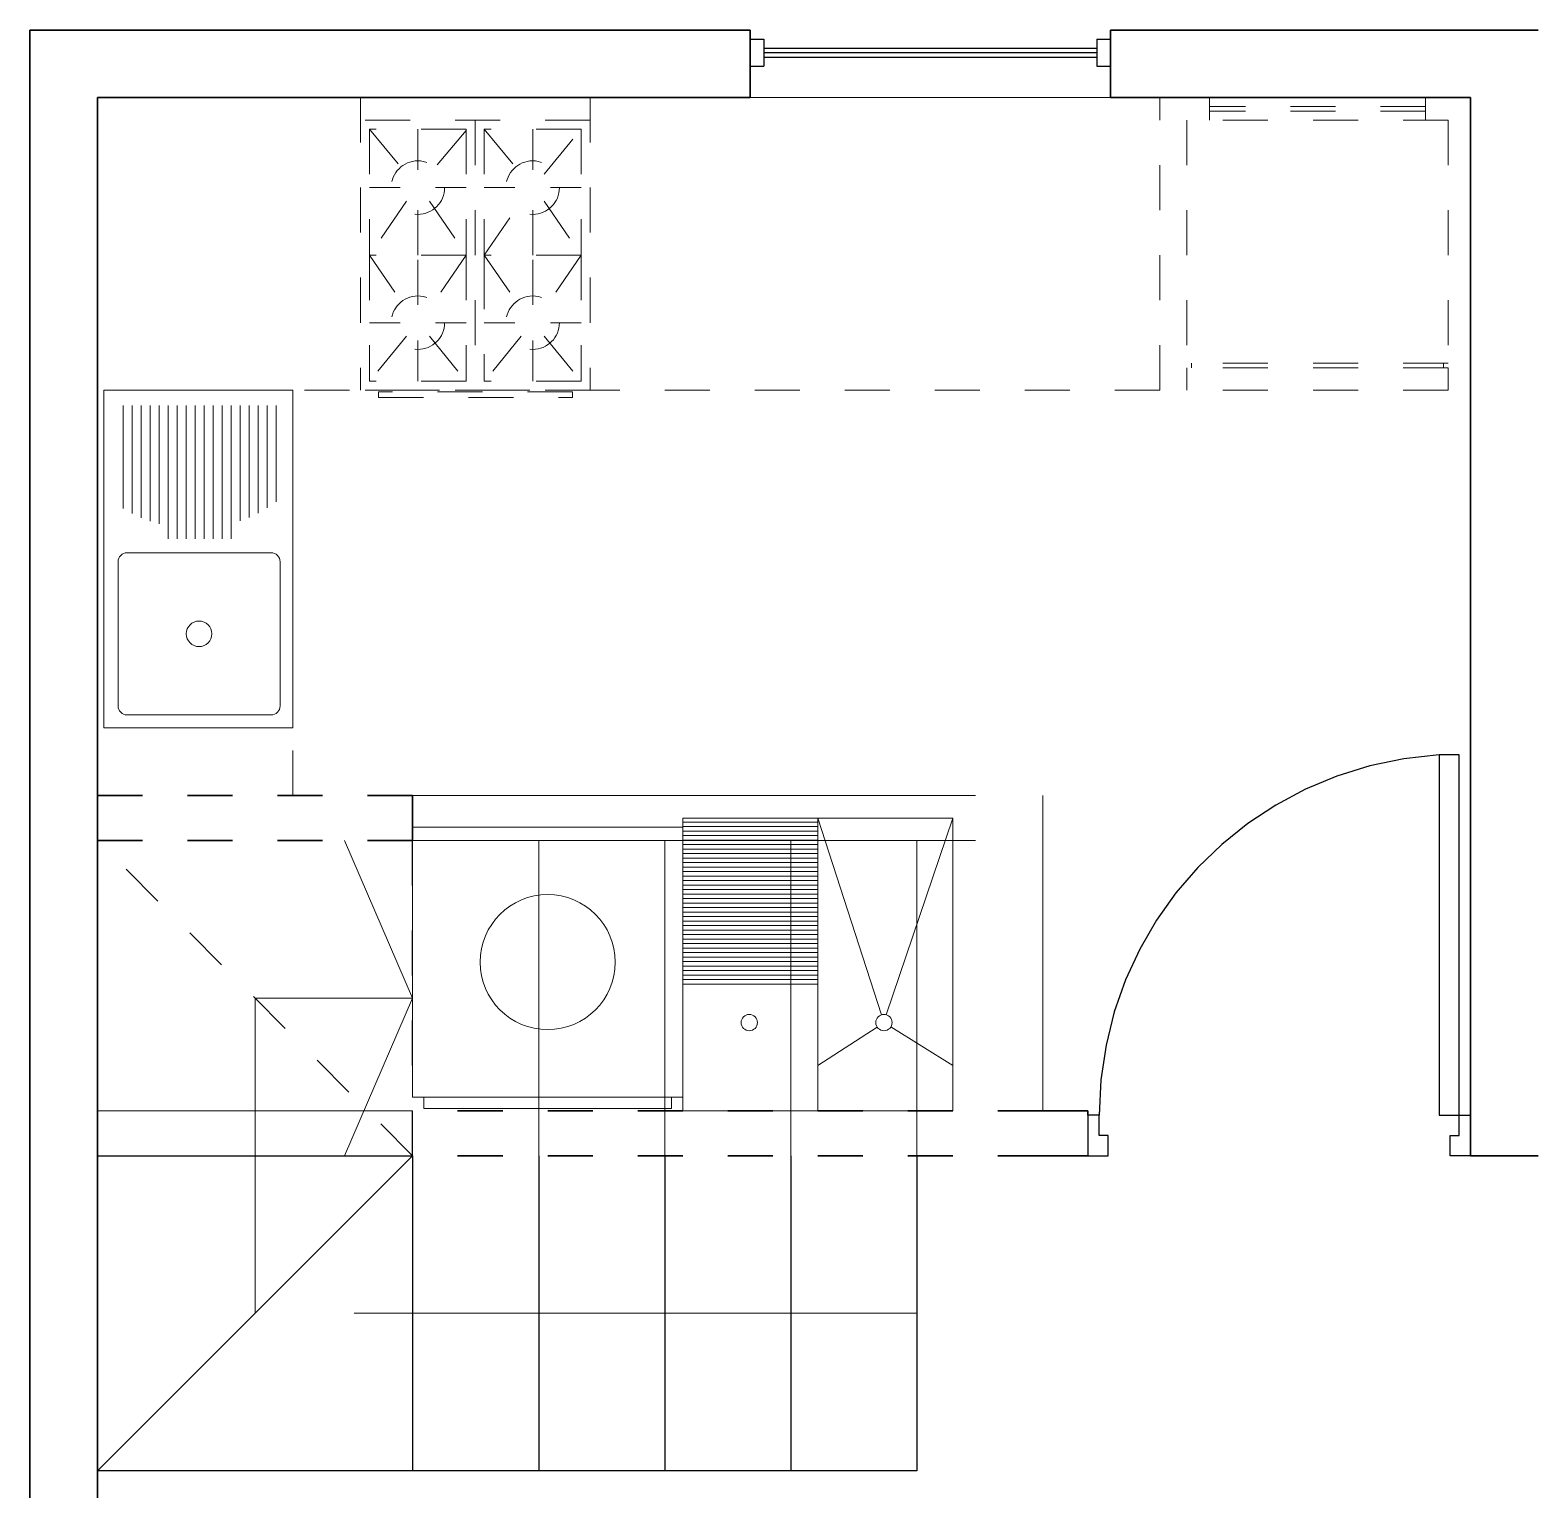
# Model space of a CAD drawing. Header units: metres. Extents: x -43.54 to -36.99, y -323.24 to -313.32.
# Drawn here: x -43.543 to -40.211, y -316.567 to -313.324 of the extents above; entities that cross this region are included whole.
import ezdxf

# ---------------------------------------------------------------- set-up
doc = ezdxf.new("R2010")
doc.units = ezdxf.units.M
doc.header["$LTSCALE"] = 5
doc.header["$MEASUREMENT"] = 0
doc.linetypes.add('DASHDOT', pattern=[1, 0.5, -0.25, 0, -0.25])
doc.linetypes.add('HIDDEN', pattern=[0.375, 0.25, -0.125])
doc.layers.get('0').update_dxf_attribs({"color": 30})
for name, color, linetype, lineweight in [('A-DOOR-FULL', 4, 'Continuous', 25), ('A-FLOR-OVHD', 3, 'HIDDEN', 18), ('A-FLOR-STRS', 4, 'Continuous', 25), ('A-FURN', 8, 'Continuous', 18), ('A-GLAZ-FULL', 4, 'Continuous', 25), ('A-WALL-FULL-EXTR', 7, 'Continuous', 35), ('A-WALL-FULL-INTR', 7, 'Continuous', 35)]:
    doc.layers.add(name, color=color, linetype=linetype, lineweight=lineweight)

# ---------------------------------------------------------------- blocks, each defined once
blk = doc.blocks.new('LAVADORA-PL')
for p, q in [((0, 0), (0, 0.6)), ((0, 0.6), (0.6, 0.6)), ((0.6, 0.6), (0.6, 0)), ((0.625, 0.575), (0.625, 0.025)), ((0.6, 0), (0, 0))]:
    blk.add_line(p, q)
for points in [[(0.6, 0.575), (0.625, 0.575)], [(0.6, 0.025), (0.625, 0.025)]]:
    blk.add_lwpolyline(points)
blk.add_circle((0.3, 0.3), 0.15)
blk = doc.blocks.new('DOOR-80')
for points in [[(-0.07, 0.89), (-0.07, 0.09), (-0.025, 0.09), (-0.025, 0.89), (-0.07, 0.89)], [(-0.825, 0.09), (-0.85, 0.09), (-0.85, 0), (-0.805, 0), (-0.805, 0.045), (-0.825, 0.045), (-0.825, 0.09)], [(-0.025, 0.09), (0, 0.09), (0, 0), (-0.045, 0), (-0.045, 0.045), (-0.025, 0.045), (-0.025, 0.09)]]:
    blk.add_lwpolyline(points)
at = {"linetype": 'HIDDEN'}
blk.add_arc((-0.0227, 0.0891), 0.8023, 93.3811, 179.9341, dxfattribs=at)

msp = doc.modelspace()

# ---------------------------------------------------------------- linework, layer by layer
msp.add_line((-40.3433, -315.8245), (-40.3433, -315.8245))
at = {"layer": 'A-FLOR-OVHD'}
for p, q in [((-41.9433, -313.4745), (-41.1433, -313.4745)), ((-42.6933, -315.0245), (-41.2933, -315.0245)), ((-41.2933, -315.0245), (-41.2933, -315.1245)), ((-42.6933, -315.1245), (-41.2933, -315.1245)), ((-42.4133, -315.8245), (-42.4133, -315.1245)), ((-42.1333, -315.8245), (-42.1333, -315.1245)), ((-41.8533, -315.8245), (-41.8533, -315.1245)), ((-41.5733, -315.8245), (-41.5733, -315.1245)), ((-41.2933, -315.7245), (-41.2933, -315.1245)), ((-43.0433, -316.1745), (-43.0433, -315.4745)), ((-43.0433, -315.4745), (-42.6933, -315.4745)), ((-42.6933, -315.7245), (-43.3933, -315.7245)), ((-41.5733, -316.1745), (-43.0433, -316.1745))]:
    msp.add_line(p, q, dxfattribs=at)
for points in [[(-42.6933, -315.4745), (-42.8445, -315.1245)], [(-42.6933, -315.4745), (-42.8445, -315.8245)]]:
    msp.add_lwpolyline(points, dxfattribs=at)
at = {"layer": 'A-FLOR-STRS', "linetype": 'HIDDEN', "ltscale": 0.001}
for q in [(-43.3933, -315.1245), (-42.6933, -315.1245)]:
    msp.add_line((-42.6933, -315.8245), q, dxfattribs=at)
at = {"layer": 'A-FLOR-STRS'}
for p, q in [((-43.3933, -315.8245), (-42.6933, -315.8245)), ((-42.6933, -315.8245), (-42.6933, -316.5245)), ((-42.4133, -315.8245), (-42.4133, -316.5245)), ((-42.1333, -315.8245), (-42.1333, -316.5245)), ((-41.8533, -315.8245), (-41.8533, -316.5245)), ((-41.5733, -315.8245), (-41.5733, -316.5245)), ((-41.5733, -316.5245), (-43.3933, -316.5245))]:
    msp.add_line(p, q, dxfattribs=at)
at = {"layer": 'A-FLOR-STRS', "linetype": 'DASHDOT', "ltscale": 15}
msp.add_line((-42.6933, -315.8245), (-43.3933, -316.5245), dxfattribs=at)
at = {"layer": 'A-FURN', "linetype": 'HIDDEN', "ltscale": 0.001}
for p, q in [((-42.8091, -313.4745), (-42.8091, -314.1245)), ((-42.2991, -313.4745), (-42.2991, -314.1245)), ((-41.0333, -314.1245), (-41.0333, -313.4745)), ((-40.4433, -313.4745), (-40.9233, -313.4745)), ((-40.9233, -313.4745), (-40.9233, -313.5245)), ((-40.4433, -313.4945), (-40.9233, -313.4945)), ((-40.4433, -313.4745), (-40.4433, -313.5245)), ((-42.2991, -313.5245), (-42.8091, -313.5245)), ((-42.5541, -313.5245), (-42.5541, -314.1245)), ((-40.9733, -313.5245), (-40.9733, -314.0645)), ((-40.3933, -313.5245), (-40.9733, -313.5245)), ((-40.4433, -313.5045), (-40.9233, -313.5045)), ((-40.3933, -313.5245), (-40.3933, -314.0645)), ((-42.7891, -313.5445), (-42.7071, -313.6445)), ((-42.5741, -313.5445), (-42.7891, -313.5445)), ((-42.7891, -313.5445), (-42.7891, -313.8245)), ((-42.6816, -313.6351), (-42.6816, -313.5445)), ((-42.5741, -313.548), (-42.6561, -313.6445)), ((-42.5741, -313.5445), (-42.5741, -313.8245)), ((-42.5341, -313.5445), (-42.4521, -313.6445)), ((-42.5341, -313.5445), (-42.5341, -313.848)), ((-42.3191, -313.5445), (-42.5341, -313.5445)), ((-42.4266, -313.6351), (-42.4266, -313.5445)), ((-42.4011, -313.6445), (-42.3191, -313.5445)), ((-42.3191, -313.5445), (-42.3191, -313.8245)), ((-42.7891, -313.6745), (-42.721, -313.6745)), ((-42.6422, -313.6745), (-42.5741, -313.6745)), ((-42.5341, -313.6745), (-42.466, -313.6745)), ((-42.3872, -313.6745), (-42.3191, -313.6745)), ((-42.7071, -313.7045), (-42.7891, -313.8245)), ((-42.6816, -313.8245), (-42.6816, -313.7139)), ((-42.6561, -313.7045), (-42.5741, -313.8245)), ((-42.5341, -313.8245), (-42.4521, -313.7045)), ((-42.4266, -313.8245), (-42.4266, -313.7139)), ((-42.4011, -313.7045), (-42.3191, -313.8245)), ((-42.7891, -313.8245), (-42.7071, -313.9445)), ((-42.7891, -313.8245), (-42.7891, -314.1045)), ((-42.5741, -313.8245), (-42.7891, -313.8245)), ((-42.6816, -313.9351), (-42.6816, -313.8245)), ((-42.5741, -313.8245), (-42.6561, -313.9445)), ((-42.5741, -313.8245), (-42.5741, -314.1045)), ((-42.5341, -313.8245), (-42.4521, -313.9445)), ((-42.3191, -313.8245), (-42.5341, -313.8245)), ((-42.4266, -313.9351), (-42.4266, -313.8245)), ((-42.3191, -313.8245), (-42.4011, -313.9445)), ((-42.3191, -313.8245), (-42.3191, -314.1045)), ((-42.5341, -313.8445), (-42.5341, -314.1045)), ((-42.7891, -313.9745), (-42.721, -313.9745)), ((-42.6422, -313.9745), (-42.5741, -313.9745)), ((-42.5341, -313.9745), (-42.466, -313.9745)), ((-42.3872, -313.9745), (-42.3191, -313.9745)), ((-42.7071, -314.0045), (-42.7891, -314.1045)), ((-42.6816, -314.1045), (-42.6816, -314.0139)), ((-42.6561, -314.0045), (-42.5741, -314.1045)), ((-42.4521, -314.0045), (-42.5341, -314.1045)), ((-42.4266, -314.1045), (-42.4266, -314.0139)), ((-42.4011, -314.0045), (-42.3191, -314.1045)), ((-40.3933, -314.0645), (-40.9733, -314.0645)), ((-40.9633, -314.0645), (-40.9633, -314.0745)), ((-40.4033, -314.0645), (-40.4033, -314.0745)), ((-40.3933, -314.0745), (-40.9733, -314.0745)), ((-40.9733, -314.0745), (-40.9733, -314.1245)), ((-40.3933, -314.0745), (-40.3933, -314.1245)), ((-41.0333, -314.1245), (-42.9591, -314.1245)), ((-42.9591, -314.1245), (-42.9591, -315.0245)), ((-42.2991, -314.1245), (-42.8091, -314.1245)), ((-42.5741, -314.1045), (-42.7891, -314.1045)), ((-42.3191, -314.1045), (-42.5341, -314.1045)), ((-40.3933, -314.1245), (-40.9733, -314.1245))]:
    msp.add_line(p, q, dxfattribs=at)
at = {"layer": 'A-FURN'}
for p, q in [((-43.3791, -314.8745), (-43.3791, -314.1245)), ((-43.3791, -314.1245), (-42.9591, -314.1245)), ((-42.9591, -314.8745), (-42.9591, -314.1245)), ((-43.3363, -314.1585), (-43.3363, -314.3874)), ((-43.3163, -314.1585), (-43.3163, -314.3985)), ((-43.2963, -314.1585), (-43.2963, -314.4078)), ((-43.2763, -314.1585), (-43.2763, -314.4154)), ((-43.2563, -314.1585), (-43.2563, -314.4214)), ((-43.2363, -314.1585), (-43.2363, -314.4542)), ((-43.2163, -314.1585), (-43.2163, -314.4542)), ((-43.1963, -314.1585), (-43.1963, -314.4542)), ((-43.1763, -314.1585), (-43.1763, -314.4542)), ((-43.1563, -314.1585), (-43.1563, -314.4542)), ((-43.1363, -314.1585), (-43.1363, -314.4542)), ((-43.1163, -314.1585), (-43.1163, -314.4542)), ((-43.0963, -314.1585), (-43.0963, -314.4542)), ((-43.0763, -314.1585), (-43.0763, -314.4146)), ((-43.0563, -314.1585), (-43.0563, -314.4068)), ((-43.0363, -314.1585), (-43.0363, -314.3973)), ((-43.0163, -314.1585), (-43.0163, -314.386)), ((-42.9963, -314.1585), (-42.9963, -314.3725)), ((-43.3277, -314.4855), (-43.0077, -314.4855)), ((-43.3477, -314.5055), (-43.3477, -314.8255)), ((-42.9877, -314.5055), (-42.9877, -314.8255)), ((-43.3277, -314.8455), (-43.0077, -314.8455)), ((-43.3791, -314.8745), (-42.9591, -314.8745)), ((-42.0933, -315.7245), (-42.0933, -315.0745)), ((-42.0933, -315.0745), (-41.4933, -315.0745)), ((-42.0933, -315.0835), (-41.7933, -315.0835)), ((-42.0933, -315.0935), (-41.7933, -315.0935)), ((-41.6515, -315.5114), (-41.7933, -315.0745)), ((-41.7933, -315.7245), (-41.7933, -315.0745)), ((-41.6411, -315.5114), (-41.4933, -315.0745)), ((-41.4933, -315.0745), (-41.4933, -315.7245)), ((-42.0933, -315.1035), (-41.7933, -315.1035)), ((-42.0933, -315.1135), (-41.7933, -315.1135)), ((-42.0933, -315.1235), (-41.7933, -315.1235)), ((-42.0933, -315.1335), (-41.7933, -315.1335)), ((-42.0933, -315.1435), (-41.7933, -315.1435)), ((-42.0933, -315.1535), (-41.7933, -315.1535)), ((-42.0933, -315.1635), (-41.7933, -315.1635)), ((-42.0933, -315.1735), (-41.7933, -315.1735)), ((-42.0933, -315.1735), (-41.7933, -315.1735)), ((-42.0933, -315.1835), (-41.7933, -315.1835)), ((-42.0933, -315.1935), (-41.7933, -315.1935)), ((-42.0933, -315.2035), (-41.7933, -315.2035)), ((-42.0933, -315.2135), (-41.7933, -315.2135)), ((-42.0933, -315.2235), (-41.7933, -315.2235)), ((-42.0933, -315.2335), (-41.7933, -315.2335)), ((-42.0933, -315.2435), (-41.7933, -315.2435)), ((-42.0933, -315.2535), (-41.7933, -315.2535)), ((-42.0933, -315.2535), (-41.7933, -315.2535)), ((-42.0933, -315.2635), (-41.7933, -315.2635)), ((-42.0933, -315.2635), (-41.7933, -315.2635)), ((-42.0933, -315.2735), (-41.7933, -315.2735)), ((-42.0933, -315.2735), (-41.7933, -315.2735)), ((-42.0933, -315.2835), (-41.7933, -315.2835)), ((-42.0933, -315.2835), (-41.7933, -315.2835)), ((-42.0933, -315.2935), (-41.7933, -315.2935)), ((-42.0933, -315.2935), (-41.7933, -315.2935)), ((-42.0933, -315.3035), (-41.7933, -315.3035)), ((-42.0933, -315.3135), (-41.7933, -315.3135)), ((-42.0933, -315.3235), (-41.7933, -315.3235)), ((-42.0933, -315.3335), (-41.7933, -315.3335)), ((-42.0933, -315.3435), (-41.7933, -315.3435)), ((-42.0933, -315.3535), (-41.7933, -315.3535)), ((-42.0933, -315.3635), (-41.7933, -315.3635)), ((-42.0933, -315.3735), (-41.7933, -315.3735)), ((-42.0933, -315.3835), (-41.7933, -315.3835)), ((-42.0933, -315.3935), (-41.7933, -315.3935)), ((-42.0933, -315.4035), (-41.7933, -315.4035)), ((-42.0933, -315.4135), (-41.7933, -315.4135)), ((-42.0933, -315.4235), (-41.7933, -315.4235)), ((-42.0933, -315.4335), (-41.7933, -315.4335)), ((-42.0933, -315.4435), (-41.7933, -315.4435)), ((-41.6616, -315.5387), (-41.7933, -315.6245)), ((-41.631, -315.5384), (-41.4933, -315.6245)), ((-41.4933, -315.7245), (-42.0933, -315.7245))]:
    msp.add_line(p, q, dxfattribs=at)
at = {"layer": 'A-FURN', "linetype": 'HIDDEN', "ltscale": 0.001}
msp.add_lwpolyline([(-42.3381, -314.128), (-42.7694, -314.128), (-42.7694, -314.1408), (-42.3381, -314.1408)], close=True, dxfattribs=at)
for centre in [(-42.6816, -313.6745), (-42.4266, -313.6745), (-42.6816, -313.9745), (-42.4266, -313.9745)]:
    msp.add_circle(centre, 0.0594, dxfattribs=at)
at = {"layer": 'A-FURN'}
for centre, radius in [((-43.1677, -314.6655), 0.0284), ((-41.9456, -315.5288), 0.0181), ((-41.6464, -315.5288), 0.0181)]:
    msp.add_circle(centre, radius, dxfattribs=at)
for centre, start, end in [((-43.3277, -314.5055), 90, 180), ((-43.0077, -314.5055), 0, 90), ((-43.3277, -314.8255), 180, 270), ((-43.0077, -314.8255), 270, 0)]:
    msp.add_arc(centre, 0.02, start, end, dxfattribs=at)
at = {"layer": 'A-GLAZ-FULL'}
for p, q in [((-41.9433, -313.3445), (-41.9133, -313.3445)), ((-41.9133, -313.3645), (-41.1733, -313.3645)), ((-41.1733, -313.3445), (-41.1433, -313.3445)), ((-41.9133, -313.3745), (-41.1733, -313.3745)), ((-41.9133, -313.3845), (-41.1733, -313.3845)), ((-41.9433, -313.4045), (-41.9133, -313.4045)), ((-41.1733, -313.4045), (-41.1433, -313.4045))]:
    msp.add_line(p, q, dxfattribs=at)
at = {"layer": 'A-GLAZ-FULL', "ltscale": 0.001}
for p, q in [((-41.9133, -313.3445), (-41.9133, -313.4045)), ((-41.1733, -313.3445), (-41.1733, -313.4045))]:
    msp.add_line(p, q, dxfattribs=at)
at = {"layer": 'A-WALL-FULL-EXTR'}
for p, q in [((-43.5433, -319.3245), (-43.5433, -313.3245)), ((-43.5433, -313.3245), (-41.9433, -313.3245)), ((-41.9433, -313.4745), (-41.9433, -313.3245)), ((-41.1433, -313.3245), (-41.1433, -313.4745)), ((-41.1433, -313.3245), (-40.3433, -313.3245)), ((-40.3433, -313.3245), (-40.1933, -313.3245)), ((-43.3933, -319.1745), (-43.3933, -313.4745)), ((-43.3933, -313.4745), (-41.9433, -313.4745)), ((-41.1433, -313.4745), (-40.3433, -313.4745)), ((-40.3433, -315.8245), (-40.3433, -313.4745)), ((-41.2933, -315.7245), (-41.1933, -315.7245)), ((-41.1933, -315.7245), (-41.1933, -315.7345)), ((-41.2933, -315.8245), (-41.1933, -315.8245)), ((-40.1933, -315.8245), (-40.3433, -315.8245))]:
    msp.add_line(p, q, dxfattribs=at)
at = {"layer": 'A-WALL-FULL-INTR', "linetype": 'HIDDEN', "ltscale": 0.001}
for p, q in [((-42.6933, -315.0245), (-43.3933, -315.0245)), ((-42.6933, -315.1245), (-42.6933, -315.0245)), ((-42.6933, -315.1245), (-43.3933, -315.1245)), ((-41.2933, -315.7245), (-42.6933, -315.7245)), ((-41.2933, -315.8245), (-42.6933, -315.8245))]:
    msp.add_line(p, q, dxfattribs=at)

# ---------------------------------------------------------------- block references
at = {"layer": 'A-DOOR-FULL'}
msp.add_blockref('DOOR-80', (-40.3433, -315.8245), dxfattribs=at)
at = {"layer": 'A-FURN', "xscale": -1, "rotation": 90}
msp.add_blockref('LAVADORA-PL', (-42.0933, -315.0945), dxfattribs=at)

doc.saveas('drawing.dxf')
